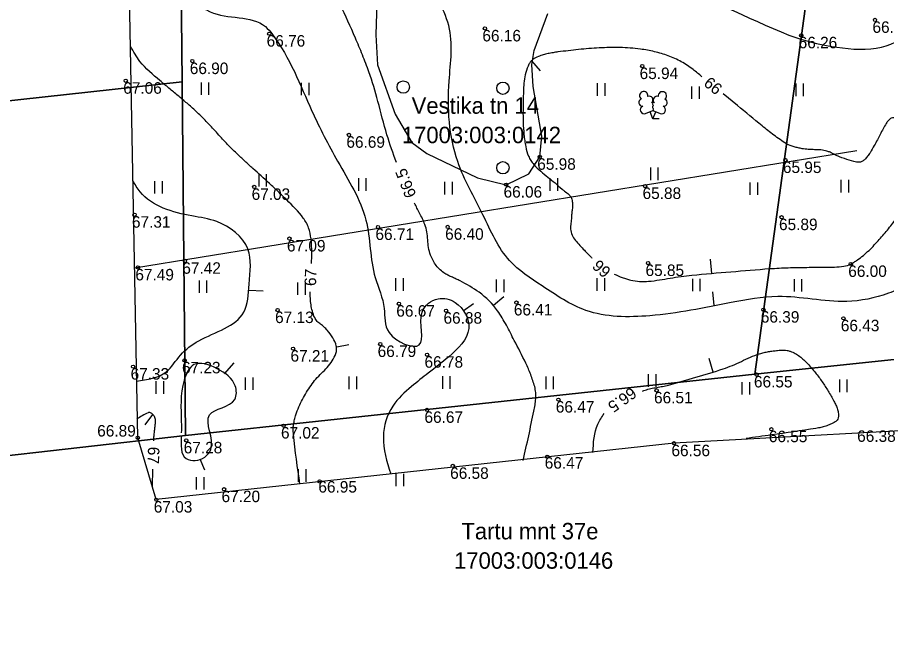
# Model space of a CAD drawing. Extents: x 642676 to 643174, y 6457928 to 6458389.
# Drawn here: x 642866.3 to 642919.1, y 6458054.5 to 6458092.3 of the extents above; entities that cross this region are included whole.
import ezdxf

# ---------------------------------------------------------------- set-up
doc = ezdxf.new("R2010")
doc.units = 0
for name, color, linetype in [('ALUSVORK', 7, 'Continuous'), ('HALJASTUS', 7, 'Continuous'), ('HORISONTAAL', 7, 'Continuous'), ('KORGUS-EH2000', 7, 'Continuous'), ('MOOTPIIR', 7, 'Continuous'), ('PIIR', 7, 'Continuous'), ('PUU', 7, 'Continuous')]:
    doc.layers.add(name, color=color, linetype=linetype)

msp = doc.modelspace()

# ---------------------------------------------------------------- linework, layer by layer
at = {"layer": 'ALUSVORK'}
msp.add_line((642917.265, 6458084.198), (642873.384, 6458077.071), dxfattribs=at)
at = {"layer": 'HALJASTUS'}
for p, q in [((642877.427, 6458088.363), (642877.427, 6458087.603)), ((642877.887, 6458088.363), (642877.887, 6458087.603)), ((642883.507, 6458088.338), (642883.507, 6458087.578)), ((642883.967, 6458088.338), (642883.967, 6458087.578)), ((642901.496, 6458088.313), (642901.496, 6458087.553)), ((642901.956, 6458088.313), (642901.956, 6458087.553)), ((642907.225, 6458088.112), (642907.225, 6458087.352)), ((642907.685, 6458088.112), (642907.685, 6458087.352)), ((642913.555, 6458088.288), (642913.555, 6458087.528)), ((642914.015, 6458088.288), (642914.015, 6458087.528)), ((642904.723, 6458083.181), (642904.723, 6458082.421)), ((642905.183, 6458083.181), (642905.183, 6458082.421)), ((642880.93, 6458082.78), (642880.93, 6458082.02)), ((642881.39, 6458082.78), (642881.39, 6458082.02)), ((642874.6, 6458082.355), (642874.6, 6458081.595)), ((642875.06, 6458082.355), (642875.06, 6458081.595)), ((642886.985, 6458082.53), (642886.985, 6458081.77)), ((642887.445, 6458082.53), (642887.445, 6458081.77)), ((642892.214, 6458082.305), (642892.214, 6458081.545)), ((642892.674, 6458082.305), (642892.674, 6458081.545)), ((642898.619, 6458082.53), (642898.619, 6458081.77)), ((642899.079, 6458082.53), (642899.079, 6458081.77)), ((642910.778, 6458082.279), (642910.778, 6458081.519)), ((642911.238, 6458082.279), (642911.238, 6458081.519)), ((642916.307, 6458082.43), (642916.307, 6458081.67)), ((642916.767, 6458082.43), (642916.767, 6458081.67)), ((642877.302, 6458076.321), (642877.302, 6458075.561)), ((642877.762, 6458076.321), (642877.762, 6458075.561)), ((642889.236, 6458076.447), (642889.236, 6458075.687)), ((642889.696, 6458076.447), (642889.696, 6458075.687)), ((642895.366, 6458076.371), (642895.366, 6458075.611)), ((642895.826, 6458076.371), (642895.826, 6458075.611)), ((642901.471, 6458076.447), (642901.471, 6458075.687)), ((642901.931, 6458076.447), (642901.931, 6458075.687)), ((642907.275, 6458076.422), (642907.275, 6458075.662)), ((642907.735, 6458076.422), (642907.735, 6458075.662)), ((642913.455, 6458076.396), (642913.455, 6458075.636)), ((642913.915, 6458076.396), (642913.915, 6458075.636)), ((642883.282, 6458076.196), (642883.282, 6458075.436)), ((642883.742, 6458076.196), (642883.742, 6458075.436)), ((642892.088, 6458070.488), (642892.088, 6458069.728)), ((642892.548, 6458070.488), (642892.548, 6458069.728)), ((642904.598, 6458070.614), (642904.598, 6458069.854)), ((642905.058, 6458070.614), (642905.058, 6458069.854)), ((642874.675, 6458070.188), (642874.675, 6458069.428)), ((642875.135, 6458070.188), (642875.135, 6458069.428)), ((642880.104, 6458070.413), (642880.104, 6458069.653)), ((642880.564, 6458070.413), (642880.564, 6458069.653)), ((642886.409, 6458070.463), (642886.409, 6458069.703)), ((642886.869, 6458070.463), (642886.869, 6458069.703)), ((642898.368, 6458070.463), (642898.368, 6458069.703)), ((642898.828, 6458070.463), (642898.828, 6458069.703)), ((642910.278, 6458070.138), (642910.278, 6458069.378)), ((642910.738, 6458070.138), (642910.738, 6458069.378)), ((642916.207, 6458070.288), (642916.207, 6458069.528)), ((642916.667, 6458070.288), (642916.667, 6458069.528)), ((642883.332, 6458064.831), (642883.332, 6458064.071)), ((642883.792, 6458064.831), (642883.792, 6458064.071)), ((642877.127, 6458064.355), (642877.127, 6458063.595)), ((642877.587, 6458064.355), (642877.587, 6458063.595)), ((642889.261, 6458064.555), (642889.261, 6458063.795)), ((642889.721, 6458064.555), (642889.721, 6458063.795))]:
    msp.add_line(p, q, dxfattribs=at)
msp.add_lwpolyline([(642888.164, 6458095.224), (642888.039, 6458091.244), (642888.143, 6458089.434), (642889.215, 6458086.437), (642890.229, 6458084.712), (642891.142, 6458084.034), (642894.219, 6458082.557), (642895.961, 6458082.14), (642897.346, 6458082.807), (642898.007, 6458083.832), (642898.122, 6458085.086), (642897.596, 6458088.115), (642897.522, 6458089.447), (642897.672, 6458090.293), (642898.497, 6458092.546)], dxfattribs=at)
for centre in [(642889.714, 6458088.079), (642895.769, 6458088.004), (642895.769, 6458083.172)]:
    msp.add_circle(centre, 0.375, dxfattribs=at)
at = {"layer": 'HORISONTAAL'}
for p, q in [((642897.499, 6458089.681), (642898.02, 6458089.06)), ((642910.016, 6458086.954), (642909.144, 6458087.662)), ((642908.461, 6458076.747), (642908.387, 6458077.616)), ((642880.336, 6458075.73), (642881.204, 6458075.68)), ((642895.184, 6458074.817), (642895.812, 6458075.345)), ((642908.61, 6458074.787), (642908.511, 6458075.631)), ((642893.348, 6458074.463), (642893.977, 6458074.923)), ((642885.669, 6458072.268), (642886.413, 6458072.417)), ((642908.536, 6458070.742), (642908.288, 6458071.561)), ((642878.847, 6458070.629), (642879.443, 6458071.3)), ((642874.485, 6458068.172), (642874.02, 6458067.524)), ((642877.36, 6458065.468), (642877.633, 6458064.798)), ((642874.469, 6458063.779), (642874.501, 6458064.837))]:
    msp.add_line(p, q, dxfattribs=at)
for points in [[(642927.741, 6458121.781), (642927.021, 6458123.171), (642926.401, 6458123.171), (642925.533, 6458120.59), (642925.037, 6458117.115), (642924.268, 6458111.184), (642923.797, 6458106.767), (642923.127, 6458102.598), (642920.871, 6458100.215), (642919.358, 6458099.322), (642916.481, 6458098.329), (642914.422, 6458098.454), (642910.652, 6458099.446), (642905.097, 6458101.134), (642899.119, 6458102.449), (642896.044, 6458104.236), (642893.638, 6458107.611), (642891.48, 6458110.316), (642889.397, 6458111.978), (642887.512, 6458112.276), (642884.362, 6458111.879), (642877.815, 6458109.422), (642876.426, 6458108.132), (642875.979, 6458107.512), (642875.88, 6458106.171), (642875.582, 6458101.01), (642875.508, 6458098.23), (642876.302, 6458094.533), (642877.988, 6458092.646), (642881.336, 6458091.753), (642881.758, 6458091.282), (642884.164, 6458086.616), (642885.726, 6458083.564), (642887.438, 6458079.99), (642888.008, 6458076.491), (642888.554, 6458074.605), (642888.851, 6458073.141), (642890.687, 6458072.396), (642890.86, 6458074.382), (642891.828, 6458075.201), (642892.869, 6458074.977), (642893.688, 6458073.389), (642892.472, 6458071.677), (642891.232, 6458070.684), (642890.216, 6458069.865), (642889.075, 6458068.674), (642888.504, 6458066.813), (642888.951, 6458064.554)], [(642889.301, 6458083.485), (642888.719, 6458085.173), (642888.174, 6458087.208), (642887.628, 6458088.994), (642887.23, 6458090.034), (642886.802, 6458091.06), (642885.892, 6458093.089), (642885.353, 6458094.242), (642884.782, 6458095.379), (642884.208, 6458096.519), (642883.66, 6458097.68), (642883.435, 6458098.372), (642883.405, 6458098.728), (642883.461, 6458099.07), (642883.729, 6458099.805), (642884.032, 6458100.534), (642885.272, 6458103.363), (642885.443, 6458103.725), (642885.635, 6458104.069), (642885.876, 6458104.395), (642886.022, 6458104.551), (642886.189, 6458104.703), (642886.509, 6458104.913), (642886.842, 6458105.039), (642887.184, 6458105.103), (642887.529, 6458105.125), (642888.57, 6458105.117), (642889.62, 6458105.025), (642891.183, 6458104.684), (642891.695, 6458104.505), (642892.367, 6458104.197), (642892.985, 6458103.81), (642893.711, 6458103.198), (642894.378, 6458102.528), (642895.05, 6458101.866), (642895.788, 6458101.278), (642896.487, 6458100.833), (642897.205, 6458100.425), (642898.714, 6458099.765), (642899.873, 6458099.383), (642901.035, 6458099.025), (642903.377, 6458098.375), (642903.885, 6458098.252), (642904.395, 6458098.139), (642904.904, 6458098.026), (642905.411, 6458097.903), (642907.376, 6458097.267)], [(642922.284, 6458086.579), (642922.011, 6458082.286), (642921.615, 6458080.424), (642920.25, 6458076.081), (642919.184, 6458075.536), (642916.654, 6458075.039), (642912.463, 6458075.337), (642909.635, 6458074.965), (642904.7, 6458074.171), (642900.806, 6458074.493), (642898.152, 6458075.982), (642896.168, 6458077.521), (642894.556, 6458080.3), (642893.018, 6458083.551), (642892.497, 6458088.44), (642892.472, 6458091.815), (642891.654, 6458095.066), (642892.224, 6458096.084), (642894.754, 6458096.63), (642898.102, 6458095.165), (642901.872, 6458093.949), (642905.915, 6458093.9), (642913.628, 6458091.071), (642916.059, 6458090.5), (642918.762, 6458090.5), (642920.895, 6458091.815), (642921.887, 6458092.56), (642922.507, 6458092.113), (642922.235, 6458086.852)], [(642884.136, 6458077.342), (642884.156, 6458078.001), (642884.106, 6458078.844), (642883.96, 6458079.51), (642883.825, 6458079.823), (642883.635, 6458080.11), (642882.634, 6458081.21), (642882.111, 6458081.719), (642881.576, 6458082.219), (642880.58, 6458083.122), (642880.082, 6458083.573), (642879.592, 6458084.031), (642878.964, 6458084.668), (642878.355, 6458085.325), (642877.746, 6458085.981), (642877.112, 6458086.612), (642876.578, 6458087.089), (642876.028, 6458087.55), (642875.475, 6458088.007), (642874.929, 6458088.473), (642873.714, 6458089.64), (642873.144, 6458090.558)], [(642907.859, 6458088.706), (642907.32, 6458089.143), (642906.605, 6458089.621), (642905.813, 6458089.979), (642904.974, 6458090.229), (642904.547, 6458090.318), (642904.121, 6458090.384), (642902.874, 6458090.478), (642901.618, 6458090.458), (642900.361, 6458090.357), (642899.111, 6458090.21), (642898.81, 6458090.167), (642898.512, 6458090.111), (642898.216, 6458090.036), (642897.921, 6458089.937), (642897.59, 6458089.758), (642897.455, 6458089.628), (642897.399, 6458089.551), (642897.35, 6458089.466), (642897.159, 6458088.955), (642897.06, 6458088.441), (642897.003, 6458087.406), (642896.987, 6458086.668), (642896.995, 6458085.929), (642897.045, 6458085.19), (642897.09, 6458084.821), (642897.152, 6458084.453), (642897.323, 6458083.872), (642897.462, 6458083.605), (642897.648, 6458083.361), (642898.062, 6458082.958), (642898.495, 6458082.595), (642898.932, 6458082.243), (642899.359, 6458081.872), (642899.442, 6458081.8), (642899.705, 6458081.594), (642899.857, 6458081.441), (642899.914, 6458081.352), (642899.937, 6458081.303), (642899.954, 6458081.252), (642899.996, 6458080.98), (642899.987, 6458080.707), (642899.955, 6458080.433), (642899.93, 6458080.16), (642899.916, 6458079.98), (642899.897, 6458079.8), (642899.88, 6458079.44), (642899.967, 6458079.079), (642900.17, 6458078.753), (642900.438, 6458078.448), (642900.723, 6458078.15), (642900.922, 6458077.936), (642901.119, 6458077.733), (642901.176, 6458077.676)], [(642902.527, 6458076.702), (642903.018, 6458076.494), (642903.271, 6458076.41), (642903.532, 6458076.34), (642904.074, 6458076.255), (642904.617, 6458076.263), (642905.274, 6458076.347), (642905.93, 6458076.452), (642906.587, 6458076.556), (642907.246, 6458076.636), (642909.614, 6458076.844), (642911.983, 6458077.033), (642913.104, 6458077.089), (642914.227, 6458077.111), (642915.35, 6458077.131), (642916.472, 6458077.182), (642916.903, 6458077.315), (642917.108, 6458077.435), (642917.303, 6458077.562), (642917.668, 6458077.838), (642918.332, 6458078.472), (642918.918, 6458079.13), (642919.464, 6458079.802), (642920.49, 6458081.227), (642920.783, 6458081.722), (642920.898, 6458081.98), (642920.986, 6458082.244), (642921.043, 6458082.518), (642921.049, 6458083.373), (642920.939, 6458083.947), (642920.763, 6458084.503), (642920.563, 6458084.959), (642920.317, 6458085.396), (642920.191, 6458085.585), (642920.056, 6458085.761), (642919.909, 6458085.929), (642919.746, 6458086.091), (642919.349, 6458086.19), (642919.265, 6458086.125), (642919.186, 6458086.048), (642919.052, 6458085.867), (642918.864, 6458085.533), (642918.689, 6458085.196), (642918.516, 6458084.86), (642918.332, 6458084.527), (642918.074, 6458084.083), (642917.924, 6458083.869), (642917.836, 6458083.763), (642917.737, 6458083.659), (642917.571, 6458083.542), (642917.39, 6458083.51), (642916.805, 6458083.631), (642916.224, 6458083.832), (642916.03, 6458083.919), (642915.841, 6458084.015), (642915.652, 6458084.107), (642915.455, 6458084.18), (642915.084, 6458084.249), (642914.703, 6458084.269), (642914.32, 6458084.282), (642913.943, 6458084.329), (642913.7, 6458084.379), (642913.458, 6458084.436), (642913, 6458084.627), (642912.607, 6458084.882), (642912.232, 6458085.15), (642911.869, 6458085.429), (642911.512, 6458085.719), (642910.016, 6458086.955)], [(642873.499, 6458070.188), (642875.31, 6458070.758), (642876.178, 6458071.776), (642877.294, 6458072.644), (642880.022, 6458074.382), (642880.344, 6458076.094), (642880.27, 6458078.228), (642878.385, 6458079.891), (642876.872, 6458080.238), (642873.722, 6458081.702), (642873.276, 6458082.397)], [(642897.003, 6458065.369), (642897.648, 6458068.372), (642897.718, 6458068.742), (642897.761, 6458069.118), (642897.759, 6458069.493), (642897.697, 6458069.861), (642897.583, 6458070.229), (642897.456, 6458070.59), (642897.154, 6458071.29), (642896.457, 6458072.665), (642895.976, 6458073.586), (642895.44, 6458074.477), (642894.324, 6458075.593), (642893.159, 6458076.288), (642892.932, 6458076.402), (642892.7, 6458076.505), (642892.468, 6458076.612), (642892.241, 6458076.735), (642891.72, 6458077.221), (642891.527, 6458077.524), (642891.373, 6458077.852), (642891.251, 6458078.313), (642891.201, 6458078.79), (642891.149, 6458079.262), (642891.026, 6458079.713), (642890.7, 6458080.416), (642890.393, 6458081.018)], [(642883.436, 6458063.93), (642883.04, 6458066.957), (642883.023, 6458067.255), (642883.048, 6458067.553), (642883.105, 6458067.851), (642883.188, 6458068.149), (642883.368, 6458068.628), (642883.588, 6458069.079), (642883.837, 6458069.511), (642884.106, 6458069.935), (642884.406, 6458070.321), (642884.744, 6458070.672), (642885.086, 6458071.027), (642885.396, 6458071.424), (642885.616, 6458071.879), (642885.663, 6458072.117), (642885.644, 6458072.342), (642885.423, 6458072.826), (642885.098, 6458073.286), (642884.905, 6458073.482), (642884.688, 6458073.651), (642884.483, 6458073.828), (642884.398, 6458073.933), (642884.329, 6458074.055), (642884.19, 6458074.443), (642884.107, 6458074.836), (642884.066, 6458075.231), (642884.056, 6458075.629)], [(642904.253, 6458069.587), (642904.402, 6458069.642), (642904.754, 6458069.739), (642905.111, 6458069.809), (642905.47, 6458069.875), (642905.824, 6458069.956), (642907.496, 6458070.429), (642909.156, 6458070.94), (642909.712, 6458071.151), (642910.255, 6458071.395), (642910.8, 6458071.641), (642911.363, 6458071.859), (642911.633, 6458071.934), (642911.906, 6458071.987), (642912.18, 6458072.026), (642912.454, 6458072.057), (642912.646, 6458072.073), (642912.839, 6458072.075), (642913.032, 6458072.055), (642913.128, 6458072.035), (642913.223, 6458072.007), (642913.528, 6458071.873), (642913.8, 6458071.694), (642914.05, 6458071.48), (642914.29, 6458071.238), (642914.754, 6458070.705), (642915.16, 6458070.157), (642915.527, 6458069.585), (642915.703, 6458069.287), (642915.877, 6458068.98), (642916.001, 6458068.732), (642916.097, 6458068.471), (642916.148, 6458068.21), (642916.152, 6458068.081), (642916.147, 6458068.019), (642916.138, 6458067.957), (642916.074, 6458067.822), (642916.018, 6458067.763), (642915.951, 6458067.714), (642915.665, 6458067.564), (642915.378, 6458067.452), (642915.086, 6458067.372), (642914.786, 6458067.317), (642912.082, 6458066.92), (642910.545, 6458066.697)], [(642876.227, 6458066.875), (642876.525, 6458065.485), (642877.071, 6458065.361), (642878.013, 6458066.031), (642877.939, 6458068.14), (642879.476, 6458069.083), (642879.501, 6458069.902), (642878.41, 6458070.944), (642876.996, 6458071.193), (642876.401, 6458070.25), (642876.227, 6458067.718), (642876.227, 6458067.048)], [(642874.553, 6458066.551), (642874.557, 6458066.684), (642874.574, 6458066.933), (642874.603, 6458067.181), (642874.634, 6458067.429), (642874.657, 6458067.677), (642874.657, 6458067.798), (642874.638, 6458067.917), (642874.591, 6458068.033), (642874.555, 6458068.091), (642874.533, 6458068.12), (642874.508, 6458068.149), (642874.436, 6458068.217), (642874.36, 6458068.268), (642874.283, 6458068.29), (642874.246, 6458068.287), (642874.21, 6458068.273), (642873.516, 6458067.876)], [(642901.236, 6458065.853), (642901.533, 6458067.574), (642901.92, 6458068.218)]]:
    msp.add_spline(points, degree=3, dxfattribs=at)
at = {"layer": 'KORGUS-EH2000'}
for centre in [(642918.374, 6458092.158), (642894.674, 6458091.639), (642881.566, 6458091.323), (642913.89, 6458091.22), (642876.896, 6458089.652), (642904.227, 6458089.349), (642872.853, 6458088.457), (642886.411, 6458085.171), (642898.007, 6458083.832), (642912.933, 6458083.635), (642880.654, 6458082), (642895.961, 6458082.14), (642904.406, 6458082.056), (642873.383, 6458080.31), (642912.696, 6458080.161), (642888.176, 6458079.562), (642892.41, 6458079.574), (642882.799, 6458078.862), (642876.443, 6458077.506), (642904.586, 6458077.371), (642916.903, 6458077.315), (642873.59, 6458077.104), (642889.444, 6458074.899), (642896.586, 6458074.972), (642882.079, 6458074.509), (642892.312, 6458074.471), (642911.59, 6458074.534), (642916.451, 6458074.01), (642883.014, 6458072.165), (642888.31, 6458072.446), (642876.424, 6458071.45), (642891.159, 6458071.794), (642873.301, 6458071.071), (642911.174, 6458070.594), (642905.103, 6458069.626), (642899.135, 6458069.064), (642891.155, 6458068.439), (642882.438, 6458067.484), (642912.075, 6458067.264), (642873.578, 6458066.749), (642876.527, 6458066.583), (642906.161, 6458066.41), (642898.46, 6458065.593), (642892.715, 6458065.034), (642884.628, 6458064.092), (642878.826, 6458063.617), (642874.708, 6458062.983)]:
    msp.add_circle(centre, 0.1, dxfattribs=at)
at = {"layer": 'MOOTPIIR'}
msp.add_lwpolyline([(642893.857, 6458190.662), (642892.703, 6458249.544), (642899.68, 6458249.265), (642913.979, 6458247.489), (642931.506, 6458245.42), (642938.862, 6458244.524), (642944.212, 6458244.259), (642950.165, 6458243.675), (642943.475, 6458203.034), (642937.384, 6458161.064), (642934.296, 6458138.104), (642928.935, 6458094.803), (642925.504, 6458067.467), (642906.161, 6458066.41), (642874.708, 6458062.983), (642873.578, 6458066.749), (642872.182, 6458141.045), (642867.441, 6458173.895), (642867.503, 6458179.625), (642874.326, 6458179.383), (642893.808, 6458177.409)], close=True, dxfattribs=at)
at = {"layer": 'PIIR'}
msp.add_lwpolyline([(642948.51, 6458227.63), (642937.15, 6458150.56), (642928.75, 6458072.47), (642911.08, 6458070.62), (642914.93, 6458098.6), (642917.59, 6458117.94), (642919.91, 6458134.79), (642924.66, 6458169.35), (642929.35, 6458203.42)], dxfattribs=at)
for points in [[(642833.18, 6458105.81), (642876.04, 6458110.5), (642876.21, 6458094.36), (642876.27, 6458088.39), (642835.57, 6458083.94)], [(642876.21, 6458094.36), (642914.93, 6458098.6), (642911.08, 6458070.62), (642876.49, 6458066.88), (642876.27, 6458088.39)], [(642835.57, 6458083.94), (642876.27, 6458088.39), (642876.49, 6458066.88), (642863.62, 6458065.42), (642837.9, 6458062.66)], [(642759.86, 6458054.07), (642774.11, 6458055.67), (642798.8, 6458058.38), (642823.49, 6458061.08), (642837.9, 6458062.66), (642863.62, 6458065.42), (642876.49, 6458066.88), (642911.08, 6458070.62), (642928.75, 6458072.47), (642920.43, 6458024.91), (642919.52, 6458019.49), (642918.39, 6458011.12), (642781.12, 6457927.97)]]:
    msp.add_lwpolyline(points, close=True, dxfattribs=at)
at = {"layer": 'PUU'}
for p, q in [((642904.438, 6458086.471), (642904.883, 6458086.646)), ((642904.878, 6458086.136), (642904.703, 6458086.576)), ((642904.878, 6458086.136), (642905.058, 6458086.576)), ((642904.883, 6458086.646), (642905.323, 6458086.466)), ((642905.258, 6458086.136), (642904.878, 6458086.136))]:
    msp.add_line(p, q, dxfattribs=at)
msp.add_lwpolyline([(642904.883, 6458087.141), (642904.863, 6458087.066), (642904.863, 6458087.046), (642904.873, 6458087.016), (642904.893, 6458086.981), (642904.898, 6458086.961), (642904.883, 6458086.926), (642904.858, 6458086.876), (642904.853, 6458086.851), (642904.858, 6458086.836), (642904.868, 6458086.806), (642904.903, 6458086.746), (642904.908, 6458086.726), (642904.903, 6458086.706), (642904.888, 6458086.671), (642904.883, 6458086.646)], dxfattribs=at)
for centre, radius, start, end in [((642904.321, 6458087.55), 0.256, 111.5027, 232.5173), ((642904.321, 6458087.55), 0.256, 350.4856, 111.5002), ((642904.656, 6458087.3), 0.224, 308.5041, 111.5725), ((642905.119, 6458087.295), 0.225, 67.7016, 230.5126), ((642905.457, 6458087.541), 0.256, 67.6168, 188.6314), ((642905.457, 6458087.541), 0.256, 306.5997, 67.6143), ((642904.247, 6458087.139), 0.224, 111.4304, 274.4987), ((642904.352, 6458086.694), 0.237, 111.5014, 291.5004), ((642904.882, 6458086.903), 0.237, 66.7655, 111.5015), ((642905.413, 6458086.686), 0.237, 247.6166, 67.6155), ((642905.525, 6458087.129), 0.224, 264.6183, 67.6866)]:
    msp.add_arc(centre, radius, start, end, dxfattribs=at)

# ---------------------------------------------------------------- texts
at = {"layer": 'HORISONTAAL'}
for s, rotation, p in [('66', 320.9116, (642907.91, 6458088.214)), ('66.5', 111.4878, (642890.518, 6458081.508)), ('66', 138.2617, (642902.38, 6458076.939)), ('67', 88.2456, (642884.411, 6458075.968)), ('66.5', 215.2893, (642903.56, 6458069.863)), ('67', 268.2639, (642874.203, 6458066.207))]:
    msp.add_text(s, height=0.7, rotation=rotation, dxfattribs=at).set_placement(p)
at = {"layer": 'KORGUS-EH2000'}
for s, p in [('66.33', (642918.219, 6458091.372)), ('66.76', (642881.411, 6458090.537)), ('66.16', (642894.519, 6458090.853)), ('66.26', (642913.735, 6458090.434)), ('66.90', (642876.741, 6458088.866)), ('65.94', (642904.072, 6458088.563)), ('67.06', (642872.698, 6458087.671)), ('66.69', (642886.256, 6458084.385)), ('65.98', (642897.852, 6458083.046)), ('65.95', (642912.778, 6458082.849)), ('67.03', (642880.499, 6458081.214)), ('66.06', (642895.806, 6458081.354)), ('65.88', (642904.251, 6458081.27)), ('67.31', (642873.228, 6458079.524)), ('65.89', (642912.541, 6458079.375)), ('66.71', (642888.021, 6458078.776)), ('66.40', (642892.255, 6458078.788)), ('67.09', (642882.644, 6458078.076)), ('67.42', (642876.288, 6458076.72)), ('67.49', (642873.435, 6458076.318)), ('65.85', (642904.431, 6458076.585)), ('66.00', (642916.748, 6458076.529)), ('66.67', (642889.289, 6458074.113)), ('66.41', (642896.431, 6458074.186)), ('67.13', (642881.924, 6458073.723)), ('66.88', (642892.157, 6458073.685)), ('66.39', (642911.435, 6458073.748)), ('66.43', (642916.296, 6458073.224)), ('67.21', (642882.859, 6458071.379)), ('66.79', (642888.155, 6458071.66)), ('66.78', (642891.004, 6458071.008)), ('67.33', (642873.146, 6458070.285)), ('67.23', (642876.269, 6458070.664)), ('66.55', (642911.019, 6458069.808)), ('66.51', (642904.948, 6458068.84)), ('66.47', (642898.98, 6458068.278)), ('66.67', (642891, 6458067.653)), ('66.89', (642871.116, 6458066.821)), ('67.02', (642882.283, 6458066.698)), ('66.55', (642911.92, 6458066.478)), ('66.38', (642917.289, 6458066.498)), ('67.28', (642876.372, 6458065.797)), ('66.56', (642906.006, 6458065.624)), ('66.47', (642898.307, 6458064.868)), ('66.58', (642892.56, 6458064.248)), ('66.95', (642884.554, 6458063.413)), ('67.20', (642878.671, 6458062.831)), ('67.03', (642874.553, 6458062.197))]:
    msp.add_text(s, height=0.7, dxfattribs=at).set_placement(p)
at = {"layer": 'PIIR'}
for s, p in [('Vestika tn 14', (642890.222, 6458086.451)), ('17003:003:0142', (642889.627, 6458084.664)), ('Tartu mnt 37e', (642893.246, 6458060.568)), ('17003:003:0146', (642892.799, 6458058.781))]:
    msp.add_text(s, height=1, dxfattribs=at).set_placement(p)

doc.saveas('drawing.dxf')
